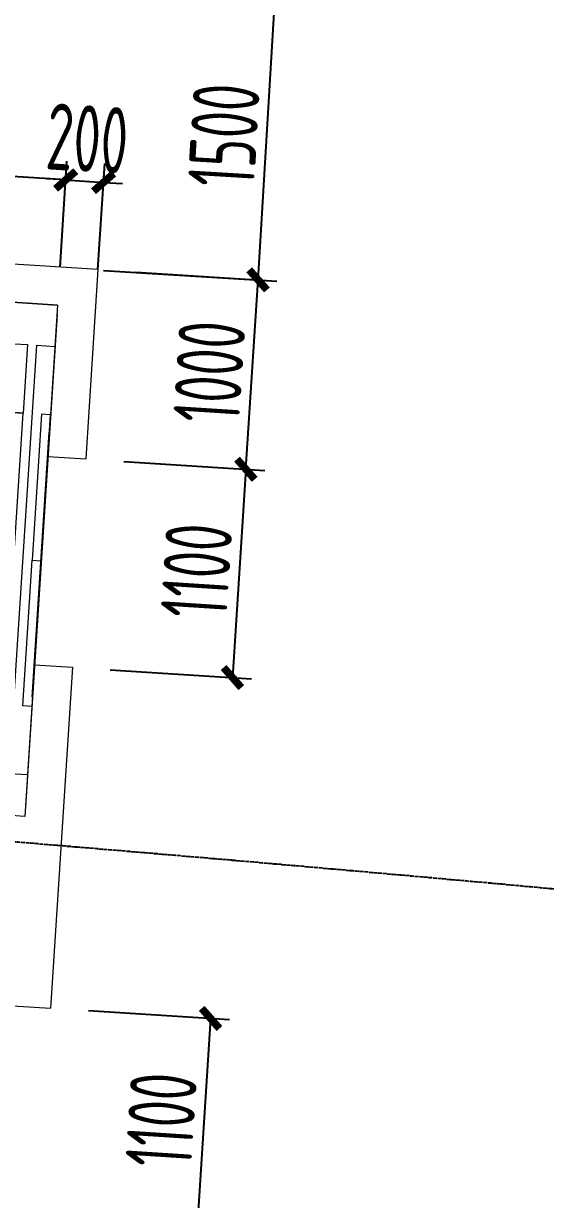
# Model space of a CAD drawing. Header units: millimetres. Extents: x 11677979 to 24947533, y -12764720 to -6308891.
# Drawn here: x 11804234 to 11806983, y -6388414 to -6382217 of the extents above; entities that cross this region are included whole.
import ezdxf

# ---------------------------------------------------------------- set-up
doc = ezdxf.new("R2010")
doc.units = ezdxf.units.MM
doc.header["$LTSCALE"] = 10
for name, pattern in [('A2-RG-AXIS$0$CENTER', [2, 1.25, -0.25, 0.25, -0.25]), ('A2-RG-AXIS$0$DOTE', [2.42, 2, -0.2, 0.02, -0.2]), ('A2-RI-F4$0$A2-RG-AXIS$0$CENTER', [2, 1.25, -0.25, 0.25, -0.25]), ('A2-RI-F4$0$A2-RG-AXIS$0$DOTE', [2.42, 2, -0.2, 0.02, -0.2])]:
    doc.linetypes.add(name, pattern=pattern)
for name, color, linetype in [('A2-RB-F4$0$A-DIMS-100', 1, 'Continuous'), ('A2-RG-AXIS$0$A-GRID', 1, 'A2-RG-AXIS$0$CENTER'), ('A2-RI-F4$0$A2-RB-F4$0$A-DIMS-100', 1, 'Continuous'), ('A2-RI-F4$0$A2-RG-AXIS$0$A-GRID', 1, 'A2-RI-F4$0$A2-RG-AXIS$0$CENTER'), ('A2-RI-F4$0$an-door', 2, 'Continuous')]:
    doc.layers.add(name, color=color, linetype=linetype)
for name, color, linetype, lineweight in [('A2-RI-F4$0$A-WALL', 7, 'Continuous', 5), ('A2-RI-F4$0$A2-RV-F4$0$an-stairs', 3, 'Continuous', 9), ('A2-RV-F4$0$an-stairs', 3, 'Continuous', 9)]:
    doc.layers.add(name, color=color, linetype=linetype, lineweight=lineweight)
doc.styles.add('A2-RB-F4$0$XD2008', font='hzs.shx', dxfattribs={"width": 0.7, "bigfont": 'hztxt.shx'})
doc.styles.add('A2-RI-F4$0$A2-RB-F4$0$XD2008', font='hzs.shx', dxfattribs={"width": 0.7, "bigfont": 'hztxt.shx'})
doc.dimstyles.new('A2-RB-F4$0$XD100$0', dxfattribs={"dimscale": 100, "dimtxt": 3.5, "dimasz": 1, "dimexe": 1, "dimexo": 2, "dimgap": 0.5, "dimtad": 1, "dimdec": 0, "dimdsep": 46, "dimtxsty": 'A2-RB-F4$0$XD2008', "dimblk1": 'A2-RB-F4$0$_ArchTick', "dimblk2": 'A2-RB-F4$0$_ArchTick', "dimsah": 1, "dimcen": 2.5, "dimclrt": 4, "dimaunit": 1, "dimadec": 0, "dimazin": 0, "dimtfac": 1, "dimtdec": 0, "dimtix": 1, "dimtmove": 1, "dimatfit": 3, "dimfxl": 0, "dimtolj": 1, "dimtzin": 0, "dimarcsym": 0})
doc.dimstyles.new('A2-RI-F4$0$A2-RB-F4$0$XD100$0', dxfattribs={"dimscale": 100, "dimtxt": 3.5, "dimasz": 1, "dimexe": 1, "dimexo": 2, "dimgap": 0.5, "dimtad": 1, "dimdec": 0, "dimdsep": 46, "dimtxsty": 'A2-RI-F4$0$A2-RB-F4$0$XD2008', "dimblk1": 'A2-RI-F4$0$A2-RB-F4$0$_ArchTick', "dimblk2": 'A2-RI-F4$0$A2-RB-F4$0$_ArchTick', "dimsah": 1, "dimcen": 2.5, "dimclrt": 4, "dimaunit": 1, "dimadec": 0, "dimazin": 0, "dimtfac": 1, "dimtdec": 0, "dimtix": 1, "dimtmove": 1, "dimatfit": 3, "dimfxl": 0, "dimtolj": 1, "dimtzin": 0, "dimarcsym": 0})

# ---------------------------------------------------------------- blocks, each defined once
blk = doc.blocks.new('A2-RV-F4$0$a2-t1')
at = {"layer": 'A2-RV-F4$0$an-stairs', "color": 3}
for p, q in [((-86.6, -1347.2), (86.6, 1347.2)), ((86.6, 1347.2), (2581.5, 1186.8)), ((2578.3, 1136.9), (2411.4, -1457.7)), ((556.7, -1097.2), (692.6, 1016.9)), ((692.6, 1016.9), (2346.6, 910.5)), ((607.8, -1052.2), (737.5, 965.7)), ((737.5, 965.7), (2271.4, 867.1)), ((2326.2, -1283.3), (2471.4, 974.9)), ((2351.2, 982.6), (2346.6, 910.5)), ((2351.2, 982.6), (2423.3, 978)), ((2423.3, 978), (2400.1, 617.6)), ((2471.4, 974.9), (2567.4, 968.7)), ((2271.4, 867.1), (2256, 626.9)), ((2256, 626.9), (2400.1, 617.6)), ((2157.1, -910.6), (2141.7, -1150.9)), ((2157.1, -910.6), (2301.3, -919.9)), ((2301.3, -919.9), (2278.1, -1280.3)), ((2141.7, -1150.9), (607.8, -1052.2)), ((2210.7, -1203.5), (556.7, -1097.2)), ((2210.7, -1203.5), (2206, -1275.6)), ((2278.1, -1280.3), (2206, -1275.6)), ((2422.3, -1289.5), (2326.2, -1283.3)), ((2408.2, -1507.6), (-86.6, -1347.2))]:
    blk.add_line(p, q, dxfattribs=at)
for points in [[(407, -798.1), (403.9, -846.2), (307.8, -840), (310.9, -791.9), (262.9, -788.8), (361.7, 748.7), (409.8, 745.6), (412.9, 793.6), (509, 787.5), (505.9, 739.4), (553.9, 736.3), (455.1, -801.2)], [(2302.7, -148.1), (2350.7, -151.1), (2400.1, 617.6), (2352.1, 620.7)], [(2446.8, -157.3), (2494.8, -160.4), (2544.3, 608.3), (2496.2, 611.4)], [(2302.7, -148.1), (2350.7, -151.1), (2301.3, -919.9), (2253.2, -916.8)], [(2446.8, -157.3), (2494.8, -160.4), (2445.4, -929.2), (2397.4, -926.1)]]:
    blk.add_lwpolyline(points, close=True, dxfattribs=at)
blk = doc.blocks.new('A2-RV-F4')
blk.add_blockref('A2-RV-F4$0$a2-t1', (11801832.5, -6384887.4))
blk = doc.blocks.new('A2-RB-F4$0$_ArchTick')
at = {"color": 0, "linetype": 'ByBlock', "const_width": 0.4}
blk.add_lwpolyline([(-0.5, -0.5), (0.5, 0.5)], dxfattribs=at)
blk = doc.blocks.new('*D277')
at = {"layer": 'A2-RB-F4$0$A-DIMS-100', "color": 0, "lineweight": -2, "transparency": 16777216}
for p, q in [((11804744.7, -6382021.8), (11805658.8, -6382076.4)), ((11805469.5, -6383568), (11805559, -6382070.4)), ((11804655.2, -6383519.4), (11805569.3, -6383574))]:
    blk.add_line(p, q, dxfattribs=at)
at = {"layer": 'Defpoints', "color": 0, "transparency": 16777216}
for p in [(11804545.1, -6382009.8), (11805559, -6382070.4), (11804455.6, -6383507.4)]:
    blk.add_point(p, dxfattribs=at)
at = {"layer": 'A2-RB-F4$0$A-DIMS-100', "color": 0, "lineweight": -2, "transparency": 16777216, "xscale": 100, "yscale": 100, "zscale": 100}
for p, rotation in [((11805559, -6382070.4), 86.5812170971296), ((11805469.5, -6383568), 266.5812170971296)]:
    blk.add_blockref('A2-RB-F4$0$_ArchTick', p, dxfattribs=dict(at, rotation=rotation))
at = {"layer": 'A2-RB-F4$0$A-DIMS-100', "color": 4, "transparency": 16777216, "insert": (11805289.6, -6382805.8), "char_height": 350, "attachment_point": 5, "rotation": 86.58122, "style": 'A2-RB-F4$0$XD2008'}
blk.add_mtext('\\A1;1500', dxfattribs=at)
blk = doc.blocks.new('*D282')
at = {"layer": 'A2-RB-F4$0$A-DIMS-100', "color": 0, "lineweight": -2, "transparency": 16777216}
for p, q in [((11801931.9, -6383340.6), (11801967.9, -6382781.3)), ((11804456.3, -6383041.5), (11801961.5, -6382881.1)), ((11804426.8, -6383501), (11804462.7, -6382941.7))]:
    blk.add_line(p, q, dxfattribs=at)
at = {"layer": 'Defpoints', "color": 0, "transparency": 16777216}
for p in [(11801961.5, -6382881.1), (11801919.1, -6383540.1), (11804413.9, -6383700.6)]:
    blk.add_point(p, dxfattribs=at)
at = {"layer": 'A2-RB-F4$0$A-DIMS-100', "color": 0, "lineweight": -2, "transparency": 16777216, "xscale": 100, "yscale": 100, "zscale": 100}
for p, rotation in [((11801961.5, -6382881.1), 176.3211735639618), ((11804456.3, -6383041.5), 356.3211735639617)]:
    blk.add_blockref('A2-RB-F4$0$_ArchTick', p, dxfattribs=dict(at, rotation=rotation))
at = {"layer": 'A2-RB-F4$0$A-DIMS-100', "color": 4, "transparency": 16777216, "insert": (11803223.3, -6382736.7), "char_height": 350, "attachment_point": 5, "rotation": 356.32117, "style": 'A2-RB-F4$0$XD2008'}
blk.add_mtext('\\A1;2500', dxfattribs=at)
blk = doc.blocks.new('*D298')
at = {"layer": 'A2-RB-F4$0$A-DIMS-100', "color": 0, "lineweight": -2, "transparency": 16777216}
for p, q in [((11804426.8, -6383501), (11804462.7, -6382941.7)), ((11804626.4, -6383513.8), (11804662.3, -6382954.5)), ((11804456.3, -6383041.5), (11804356.5, -6383035.1)), ((11804456.3, -6383041.5), (11804655.9, -6383054.3)), ((11804655.9, -6383054.3), (11804755.7, -6383060.7))]:
    blk.add_line(p, q, dxfattribs=at)
at = {"layer": 'Defpoints', "color": 0, "transparency": 16777216}
for p in [(11804655.9, -6383054.3), (11804413.9, -6383700.6), (11804613.5, -6383713.4)]:
    blk.add_point(p, dxfattribs=at)
at = {"layer": 'A2-RB-F4$0$A-DIMS-100', "color": 0, "lineweight": -2, "transparency": 16777216, "xscale": 100, "yscale": 100, "zscale": 100}
for p, rotation in [((11804456.3, -6383041.5), 356.3211735639975), ((11804655.9, -6383054.3), 176.3211735639975)]:
    blk.add_blockref('A2-RB-F4$0$_ArchTick', p, dxfattribs=dict(at, rotation=rotation))
at = {"layer": 'A2-RB-F4$0$A-DIMS-100', "color": 4, "transparency": 16777216, "insert": (11804570.5, -6382823.4), "char_height": 350, "attachment_point": 5, "rotation": 356.32117, "style": 'A2-RB-F4$0$XD2008'}
blk.add_mtext('\\A1;200', dxfattribs=at)
blk = doc.blocks.new('*D299')
at = {"layer": 'A2-RB-F4$0$A-DIMS-100', "color": 0, "lineweight": -2, "transparency": 16777216}
for p, q in [((11804761.8, -6384524.6), (11805505.1, -6384572.4)), ((11805405.3, -6384565.9), (11805334.7, -6385663.7)), ((11804691.2, -6385622.3), (11805434.5, -6385670.1))]:
    blk.add_line(p, q, dxfattribs=at)
at = {"layer": 'Defpoints', "color": 0, "transparency": 16777216}
for p in [(11804562.2, -6384511.7), (11804491.6, -6385609.5), (11805334.7, -6385663.7)]:
    blk.add_point(p, dxfattribs=at)
at = {"layer": 'A2-RB-F4$0$A-DIMS-100', "color": 0, "lineweight": -2, "transparency": 16777216, "xscale": 100, "yscale": 100, "zscale": 100}
for p, rotation in [((11805405.3, -6384565.9), 86.32117356405924), ((11805334.7, -6385663.7), 266.3211735640593)]:
    blk.add_blockref('A2-RB-F4$0$_ArchTick', p, dxfattribs=dict(at, rotation=rotation))
at = {"layer": 'A2-RB-F4$0$A-DIMS-100', "color": 4, "transparency": 16777216, "insert": (11805145.5, -6385100.4), "char_height": 350, "attachment_point": 5, "rotation": 86.32117, "style": 'A2-RB-F4$0$XD2008'}
blk.add_mtext('\\A1;1100', dxfattribs=at)
blk = doc.blocks.new('*D300')
at = {"layer": 'A2-RB-F4$0$A-DIMS-100', "color": 0, "lineweight": -2, "transparency": 16777216}
for p, q in [((11804825.9, -6383526.6), (11805569.3, -6383574.4)), ((11805405.3, -6384565.9), (11805469.5, -6383568)), ((11804761.8, -6384524.6), (11805505.1, -6384572.4))]:
    blk.add_line(p, q, dxfattribs=at)
at = {"layer": 'Defpoints', "color": 0, "transparency": 16777216}
for p in [(11804626.4, -6383513.8), (11805469.5, -6383568), (11804562.2, -6384511.7)]:
    blk.add_point(p, dxfattribs=at)
at = {"layer": 'A2-RB-F4$0$A-DIMS-100', "color": 0, "lineweight": -2, "transparency": 16777216, "xscale": 100, "yscale": 100, "zscale": 100}
for p, rotation in [((11805469.5, -6383568), 86.32117356404318), ((11805405.3, -6384565.9), 266.3211735640432)]:
    blk.add_blockref('A2-RB-F4$0$_ArchTick', p, dxfattribs=dict(at, rotation=rotation))
at = {"layer": 'A2-RB-F4$0$A-DIMS-100', "color": 4, "transparency": 16777216, "insert": (11805212.9, -6384052.5), "char_height": 350, "attachment_point": 5, "rotation": 86.32117, "style": 'A2-RB-F4$0$XD2008'}
blk.add_mtext('\\A1;1000', dxfattribs=at)
blk = doc.blocks.new('*D301')
at = {"layer": 'A2-RB-F4$0$A-DIMS-100', "color": 0, "lineweight": -2, "transparency": 16777216}
for p, q in [((11804575.7, -6387418.6), (11805319, -6387466.4)), ((11805219.3, -6387460), (11805148.7, -6388557.7)), ((11804505.1, -6388516.3), (11805248.5, -6388564.1))]:
    blk.add_line(p, q, dxfattribs=at)
at = {"layer": 'Defpoints', "color": 0, "transparency": 16777216}
for p in [(11804376.1, -6387405.8), (11804305.5, -6388503.5), (11805148.7, -6388557.7)]:
    blk.add_point(p, dxfattribs=at)
at = {"layer": 'A2-RB-F4$0$A-DIMS-100', "color": 0, "lineweight": -2, "transparency": 16777216, "xscale": 100, "yscale": 100, "zscale": 100}
for p, rotation in [((11805219.3, -6387460), 86.32117356405924), ((11805148.7, -6388557.7), 266.3211735640593)]:
    blk.add_blockref('A2-RB-F4$0$_ArchTick', p, dxfattribs=dict(at, rotation=rotation))
at = {"layer": 'A2-RB-F4$0$A-DIMS-100', "color": 4, "transparency": 16777216, "insert": (11804959.4, -6387994.4), "char_height": 350, "attachment_point": 5, "rotation": 86.32117, "style": 'A2-RB-F4$0$XD2008'}
blk.add_mtext('\\A1;1100', dxfattribs=at)
blk = doc.blocks.new('A2-RG-AXIS')
at = {"layer": 'A2-RG-AXIS$0$A-GRID', "linetype": 'A2-RG-AXIS$0$DOTE'}
for radius in [316700, 313400, 308700]:
    blk.add_arc((11778730.7, -6694178.7), radius, 75.589285, 95.407644, dxfattribs=at)
blk = doc.blocks.new('A2-RI-F4$0$A2-RB-F4$0$_ArchTick')
at = {"color": 0, "linetype": 'ByBlock', "const_width": 0.4}
blk.add_lwpolyline([(-0.5, -0.5), (0.5, 0.5)], dxfattribs=at)
blk = doc.blocks.new('*D802')
at = {"layer": 'A2-RI-F4$0$A2-RB-F4$0$A-DIMS-100', "color": 0, "lineweight": -2, "transparency": 16777216}
for p, q in [((11804744.7, -6382021.8), (11805658.8, -6382076.4)), ((11805469.5, -6383568), (11805559, -6382070.4)), ((11804655.2, -6383519.4), (11805569.3, -6383574))]:
    blk.add_line(p, q, dxfattribs=at)
at = {"layer": 'Defpoints', "color": 0, "transparency": 16777216}
for p in [(11804545.1, -6382009.8), (11805559, -6382070.4), (11804455.6, -6383507.4)]:
    blk.add_point(p, dxfattribs=at)
at = {"layer": 'A2-RI-F4$0$A2-RB-F4$0$A-DIMS-100', "color": 0, "lineweight": -2, "transparency": 16777216, "xscale": 100, "yscale": 100, "zscale": 100}
for p, rotation in [((11805559, -6382070.4), 86.5812170971296), ((11805469.5, -6383568), 266.5812170971296)]:
    blk.add_blockref('A2-RI-F4$0$A2-RB-F4$0$_ArchTick', p, dxfattribs=dict(at, rotation=rotation))
at = {"layer": 'A2-RI-F4$0$A2-RB-F4$0$A-DIMS-100', "color": 4, "transparency": 16777216, "insert": (11805289.6, -6382805.8), "char_height": 350, "attachment_point": 5, "rotation": 86.58122, "style": 'A2-RI-F4$0$A2-RB-F4$0$XD2008'}
blk.add_mtext('\\A1;1500', dxfattribs=at)
blk = doc.blocks.new('*D807')
at = {"layer": 'A2-RI-F4$0$A2-RB-F4$0$A-DIMS-100', "color": 0, "lineweight": -2, "transparency": 16777216}
for p, q in [((11801931.9, -6383340.6), (11801967.9, -6382781.3)), ((11804456.3, -6383041.5), (11801961.5, -6382881.1)), ((11804426.8, -6383501), (11804462.7, -6382941.7))]:
    blk.add_line(p, q, dxfattribs=at)
at = {"layer": 'Defpoints', "color": 0, "transparency": 16777216}
for p in [(11801961.5, -6382881.1), (11801919.1, -6383540.1), (11804413.9, -6383700.6)]:
    blk.add_point(p, dxfattribs=at)
at = {"layer": 'A2-RI-F4$0$A2-RB-F4$0$A-DIMS-100', "color": 0, "lineweight": -2, "transparency": 16777216, "xscale": 100, "yscale": 100, "zscale": 100}
for p, rotation in [((11801961.5, -6382881.1), 176.3211735639618), ((11804456.3, -6383041.5), 356.3211735639617)]:
    blk.add_blockref('A2-RI-F4$0$A2-RB-F4$0$_ArchTick', p, dxfattribs=dict(at, rotation=rotation))
at = {"layer": 'A2-RI-F4$0$A2-RB-F4$0$A-DIMS-100', "color": 4, "transparency": 16777216, "insert": (11803223.3, -6382736.7), "char_height": 350, "attachment_point": 5, "rotation": 356.32117, "style": 'A2-RI-F4$0$A2-RB-F4$0$XD2008'}
blk.add_mtext('\\A1;2500', dxfattribs=at)
blk = doc.blocks.new('*D823')
at = {"layer": 'A2-RI-F4$0$A2-RB-F4$0$A-DIMS-100', "color": 0, "lineweight": -2, "transparency": 16777216}
for p, q in [((11804426.8, -6383501), (11804462.7, -6382941.7)), ((11804626.4, -6383513.8), (11804662.3, -6382954.5)), ((11804456.3, -6383041.5), (11804356.5, -6383035.1)), ((11804456.3, -6383041.5), (11804655.9, -6383054.3)), ((11804655.9, -6383054.3), (11804755.7, -6383060.7))]:
    blk.add_line(p, q, dxfattribs=at)
at = {"layer": 'Defpoints', "color": 0, "transparency": 16777216}
for p in [(11804655.9, -6383054.3), (11804413.9, -6383700.6), (11804613.5, -6383713.4)]:
    blk.add_point(p, dxfattribs=at)
at = {"layer": 'A2-RI-F4$0$A2-RB-F4$0$A-DIMS-100', "color": 0, "lineweight": -2, "transparency": 16777216, "xscale": 100, "yscale": 100, "zscale": 100}
for p, rotation in [((11804456.3, -6383041.5), 356.3211735639975), ((11804655.9, -6383054.3), 176.3211735639975)]:
    blk.add_blockref('A2-RI-F4$0$A2-RB-F4$0$_ArchTick', p, dxfattribs=dict(at, rotation=rotation))
at = {"layer": 'A2-RI-F4$0$A2-RB-F4$0$A-DIMS-100', "color": 4, "transparency": 16777216, "insert": (11804570.5, -6382823.4), "char_height": 350, "attachment_point": 5, "rotation": 356.32117, "style": 'A2-RI-F4$0$A2-RB-F4$0$XD2008'}
blk.add_mtext('\\A1;200', dxfattribs=at)
blk = doc.blocks.new('*D824')
at = {"layer": 'A2-RI-F4$0$A2-RB-F4$0$A-DIMS-100', "color": 0, "lineweight": -2, "transparency": 16777216}
for p, q in [((11804761.8, -6384524.6), (11805505.1, -6384572.4)), ((11805405.3, -6384565.9), (11805334.7, -6385663.7)), ((11804691.2, -6385622.3), (11805434.5, -6385670.1))]:
    blk.add_line(p, q, dxfattribs=at)
at = {"layer": 'Defpoints', "color": 0, "transparency": 16777216}
for p in [(11804562.2, -6384511.7), (11804491.6, -6385609.5), (11805334.7, -6385663.7)]:
    blk.add_point(p, dxfattribs=at)
at = {"layer": 'A2-RI-F4$0$A2-RB-F4$0$A-DIMS-100', "color": 0, "lineweight": -2, "transparency": 16777216, "xscale": 100, "yscale": 100, "zscale": 100}
for p, rotation in [((11805405.3, -6384565.9), 86.32117356405924), ((11805334.7, -6385663.7), 266.3211735640593)]:
    blk.add_blockref('A2-RI-F4$0$A2-RB-F4$0$_ArchTick', p, dxfattribs=dict(at, rotation=rotation))
at = {"layer": 'A2-RI-F4$0$A2-RB-F4$0$A-DIMS-100', "color": 4, "transparency": 16777216, "insert": (11805145.5, -6385100.4), "char_height": 350, "attachment_point": 5, "rotation": 86.32117, "style": 'A2-RI-F4$0$A2-RB-F4$0$XD2008'}
blk.add_mtext('\\A1;1100', dxfattribs=at)
blk = doc.blocks.new('*D825')
at = {"layer": 'A2-RI-F4$0$A2-RB-F4$0$A-DIMS-100', "color": 0, "lineweight": -2, "transparency": 16777216}
for p, q in [((11804825.9, -6383526.6), (11805569.3, -6383574.4)), ((11805405.3, -6384565.9), (11805469.5, -6383568)), ((11804761.8, -6384524.6), (11805505.1, -6384572.4))]:
    blk.add_line(p, q, dxfattribs=at)
at = {"layer": 'Defpoints', "color": 0, "transparency": 16777216}
for p in [(11804626.4, -6383513.8), (11805469.5, -6383568), (11804562.2, -6384511.7)]:
    blk.add_point(p, dxfattribs=at)
at = {"layer": 'A2-RI-F4$0$A2-RB-F4$0$A-DIMS-100', "color": 0, "lineweight": -2, "transparency": 16777216, "xscale": 100, "yscale": 100, "zscale": 100}
for p, rotation in [((11805469.5, -6383568), 86.32117356404318), ((11805405.3, -6384565.9), 266.3211735640432)]:
    blk.add_blockref('A2-RI-F4$0$A2-RB-F4$0$_ArchTick', p, dxfattribs=dict(at, rotation=rotation))
at = {"layer": 'A2-RI-F4$0$A2-RB-F4$0$A-DIMS-100', "color": 4, "transparency": 16777216, "insert": (11805212.9, -6384052.5), "char_height": 350, "attachment_point": 5, "rotation": 86.32117, "style": 'A2-RI-F4$0$A2-RB-F4$0$XD2008'}
blk.add_mtext('\\A1;1000', dxfattribs=at)
blk = doc.blocks.new('*D826')
at = {"layer": 'A2-RI-F4$0$A2-RB-F4$0$A-DIMS-100', "color": 0, "lineweight": -2, "transparency": 16777216}
for p, q in [((11804575.7, -6387418.6), (11805319, -6387466.4)), ((11805219.3, -6387460), (11805148.7, -6388557.7)), ((11804505.1, -6388516.3), (11805248.5, -6388564.1))]:
    blk.add_line(p, q, dxfattribs=at)
at = {"layer": 'Defpoints', "color": 0, "transparency": 16777216}
for p in [(11804376.1, -6387405.8), (11804305.5, -6388503.5), (11805148.7, -6388557.7)]:
    blk.add_point(p, dxfattribs=at)
at = {"layer": 'A2-RI-F4$0$A2-RB-F4$0$A-DIMS-100', "color": 0, "lineweight": -2, "transparency": 16777216, "xscale": 100, "yscale": 100, "zscale": 100}
for p, rotation in [((11805219.3, -6387460), 86.32117356405924), ((11805148.7, -6388557.7), 266.3211735640593)]:
    blk.add_blockref('A2-RI-F4$0$A2-RB-F4$0$_ArchTick', p, dxfattribs=dict(at, rotation=rotation))
at = {"layer": 'A2-RI-F4$0$A2-RB-F4$0$A-DIMS-100', "color": 4, "transparency": 16777216, "insert": (11804959.4, -6387994.4), "char_height": 350, "attachment_point": 5, "rotation": 86.32117, "style": 'A2-RI-F4$0$A2-RB-F4$0$XD2008'}
blk.add_mtext('\\A1;1100', dxfattribs=at)
blk = doc.blocks.new('A2-RI-F4$0$A2-RG-AXIS')
at = {"layer": 'A2-RI-F4$0$A2-RG-AXIS$0$A-GRID', "linetype": 'A2-RI-F4$0$A2-RG-AXIS$0$DOTE'}
for radius in [316700, 313400, 308700]:
    blk.add_arc((11778730.7, -6694178.7), radius, 75.589285, 95.407644, dxfattribs=at)
blk = doc.blocks.new('A2-RI-F4$0$A2-RV-F4$0$a2-t1')
at = {"layer": 'A2-RI-F4$0$A2-RV-F4$0$an-stairs', "color": 3}
for p, q in [((-86.6, -1347.2), (86.6, 1347.2)), ((86.6, 1347.2), (2581.5, 1186.8)), ((2578.3, 1136.9), (2411.4, -1457.7)), ((556.7, -1097.2), (692.6, 1016.9)), ((692.6, 1016.9), (2346.6, 910.5)), ((607.8, -1052.2), (737.5, 965.7)), ((737.5, 965.7), (2271.4, 867.1)), ((2326.2, -1283.3), (2471.4, 974.9)), ((2351.2, 982.6), (2346.6, 910.5)), ((2351.2, 982.6), (2423.3, 978)), ((2423.3, 978), (2400.1, 617.6)), ((2471.4, 974.9), (2567.4, 968.7)), ((2271.4, 867.1), (2256, 626.9)), ((2256, 626.9), (2400.1, 617.6)), ((2157.1, -910.6), (2141.7, -1150.9)), ((2157.1, -910.6), (2301.3, -919.9)), ((2301.3, -919.9), (2278.1, -1280.3)), ((2141.7, -1150.9), (607.8, -1052.2)), ((2210.7, -1203.5), (556.7, -1097.2)), ((2210.7, -1203.5), (2206, -1275.6)), ((2278.1, -1280.3), (2206, -1275.6)), ((2422.3, -1289.5), (2326.2, -1283.3)), ((2408.2, -1507.6), (-86.6, -1347.2))]:
    blk.add_line(p, q, dxfattribs=at)
for points in [[(407, -798.1), (403.9, -846.2), (307.8, -840), (310.9, -791.9), (262.9, -788.8), (361.7, 748.7), (409.8, 745.6), (412.9, 793.6), (509, 787.5), (505.9, 739.4), (553.9, 736.3), (455.1, -801.2)], [(2302.7, -148.1), (2350.7, -151.1), (2400.1, 617.6), (2352.1, 620.7)], [(2446.8, -157.3), (2494.8, -160.4), (2544.3, 608.3), (2496.2, 611.4)], [(2302.7, -148.1), (2350.7, -151.1), (2301.3, -919.9), (2253.2, -916.8)], [(2446.8, -157.3), (2494.8, -160.4), (2445.4, -929.2), (2397.4, -926.1)]]:
    blk.add_lwpolyline(points, close=True, dxfattribs=at)
blk = doc.blocks.new('A2-RI-F4$0$A2-RV-F4')
blk.add_blockref('A2-RI-F4$0$A2-RV-F4$0$a2-t1', (11801832.5, -6384887.4))
blk = doc.blocks.new('A2-RB-F4')
at = {"layer": 'A2-RB-F4$0$A-DIMS-100'}
for p1, p2, distance, picture, middle in [((11804455.6, -6383507.4), (11804545.1, -6382009.8), -1015.7, '*D277', (11805289.6, -6382805.8)), ((11804413.9, -6383700.6), (11801919.1, -6383540.1), -660.4, '*D282', (11803223.3, -6382736.7)), ((11804413.9, -6383700.6), (11804613.5, -6383713.4), 660.4, '*D298', (11804570.5, -6382823.4)), ((11804562.2, -6384511.7), (11804626.4, -6383513.8), -844.9, '*D300', (11805212.9, -6384052.5)), ((11804562.2, -6384511.7), (11804491.6, -6385609.5), 844.9, '*D299', (11805145.5, -6385100.4)), ((11804376.1, -6387405.8), (11804305.5, -6388503.5), 844.9, '*D301', (11804959.4, -6387994.4))]:
    dim = blk.add_aligned_dim(p1=p1, p2=p2, distance=distance, dimstyle='A2-RB-F4$0$XD100$0', dxfattribs=at)
    dim.commit()
    dim.dimension.update_dxf_attribs({"geometry": picture, "text_midpoint": middle})
blk = doc.blocks.new('A2-RI-F4$0$A2-RB-F4')
at = {"layer": 'A2-RI-F4$0$A2-RB-F4$0$A-DIMS-100'}
for p1, p2, distance, picture, middle in [((11804455.6, -6383507.4), (11804545.1, -6382009.8), -1015.7, '*D802', (11805289.6, -6382805.8)), ((11804413.9, -6383700.6), (11801919.1, -6383540.1), -660.4, '*D807', (11803223.3, -6382736.7)), ((11804413.9, -6383700.6), (11804613.5, -6383713.4), 660.4, '*D823', (11804570.5, -6382823.4)), ((11804562.2, -6384511.7), (11804626.4, -6383513.8), -844.9, '*D825', (11805212.9, -6384052.5)), ((11804562.2, -6384511.7), (11804491.6, -6385609.5), 844.9, '*D824', (11805145.5, -6385100.4)), ((11804376.1, -6387405.8), (11804305.5, -6388503.5), 844.9, '*D826', (11804959.4, -6387994.4))]:
    dim = blk.add_aligned_dim(p1=p1, p2=p2, distance=distance, dimstyle='A2-RI-F4$0$A2-RB-F4$0$XD100$0', dxfattribs=at)
    dim.commit()
    dim.dimension.update_dxf_attribs({"geometry": picture, "text_midpoint": middle})
blk = doc.blocks.new('A2-RI-F4')
at = {"layer": 'A2-RI-F4$0$A-WALL'}
for p, q in [((11804626.4, -6383513.8), (11801931.9, -6383340.6)), ((11804626.4, -6383513.8), (11804562.2, -6384511.7)), ((11804413.9, -6383700.6), (11801919.1, -6383540.1)), ((11804413.9, -6383700.6), (11804362.6, -6384498.9)), ((11804362.6, -6384498.9), (11804562.2, -6384511.7)), ((11804292, -6385596.6), (11804240.7, -6386395)), ((11804292, -6385596.6), (11804491.6, -6385609.5)), ((11804491.6, -6385609.5), (11804376.1, -6387405.8)), ((11804240.7, -6386395), (11801745.8, -6386234.6)), ((11804176.5, -6387392.9), (11804376.1, -6387405.8))]:
    blk.add_line(p, q, dxfattribs=at)
at = {"layer": 'A2-RI-F4$0$an-door'}
blk.add_line((11804281.3, -6385767.1), (11804371.2, -6384370), dxfattribs=at)
for name in ['A2-RI-F4$0$A2-RG-AXIS', 'A2-RI-F4$0$A2-RB-F4', 'A2-RI-F4$0$A2-RV-F4']:
    blk.add_blockref(name, (0, 0))

msp = doc.modelspace()

# ---------------------------------------------------------------- block references
for name in ['A2-RI-F4', 'A2-RG-AXIS', 'A2-RB-F4', 'A2-RV-F4']:
    msp.add_blockref(name, (0, 0))

doc.saveas('drawing.dxf')
